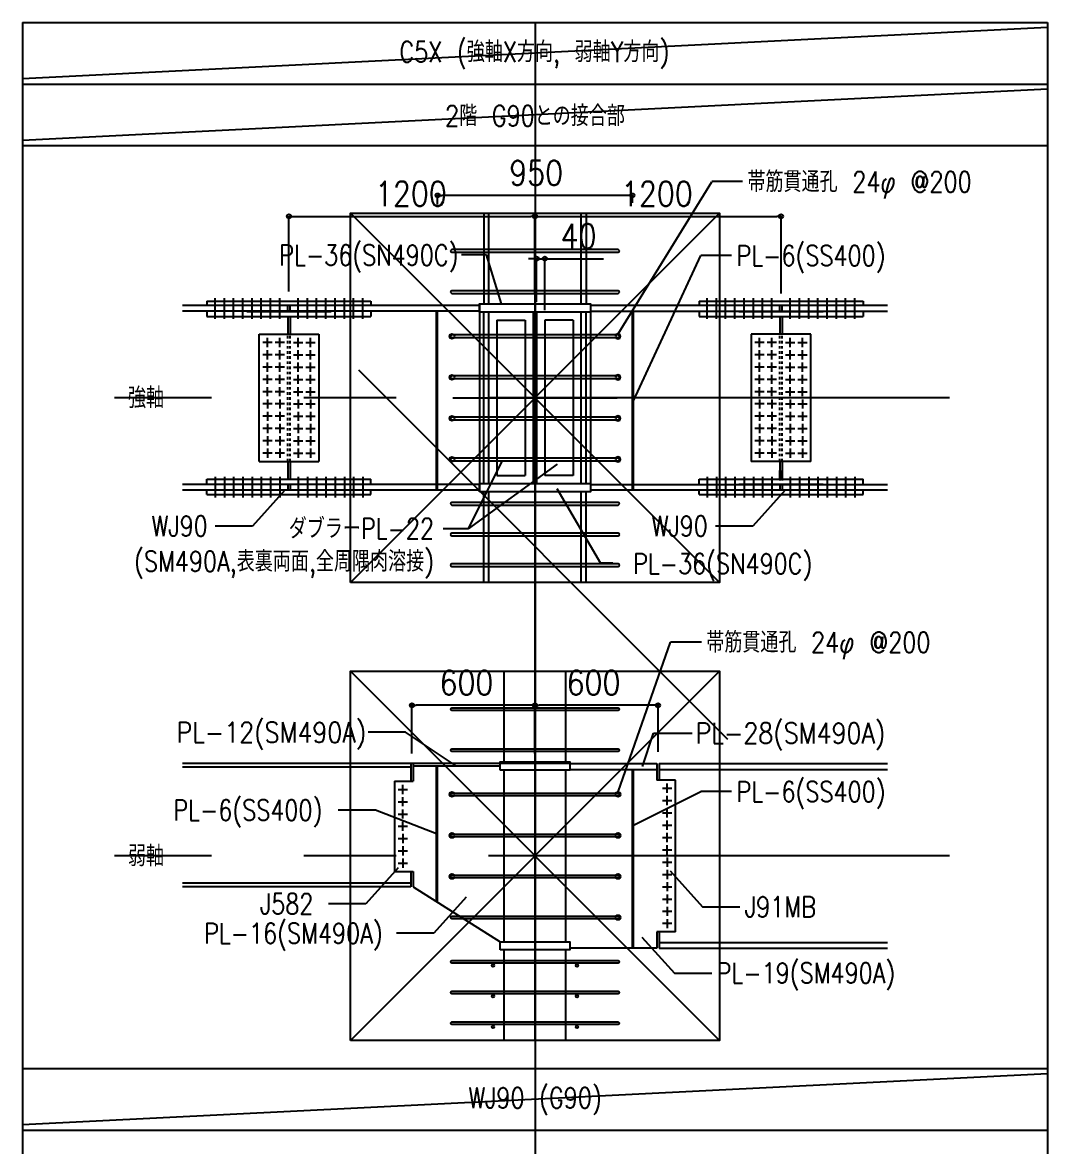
# Model space of a CAD drawing. Extents: x -668440 to 1010955, y -1678500 to 210463.
# Drawn here: x -472522 to -422522, y -494087 to -439287 of the extents above; entities that cross this region are included whole.
import ezdxf
from ezdxf.enums import TextEntityAlignment as Align

# ---------------------------------------------------------------- set-up
doc = ezdxf.new("R2010")
doc.units = 0
doc.header["$MEASUREMENT"] = 0
for name, pattern in [('CENTER', [2, 1.25, -0.25, 0.25, -0.25]), ('CENTER1', [10, 6.25, -1.25, 1.25, -1.25]), ('DASHED1', [2.5, 1.25, -1.25])]:
    doc.linetypes.add(name, pattern=pattern)
doc.layers.get('0').update_dxf_attribs({"color": 3, "linetype": 'CONTINUOUS'})
doc.layers.get('Defpoints').update_dxf_attribs({"color": 251, "linetype": 'CONTINUOUS'})
for name, color, linetype in [('RC鉄筋', 4, 'CONTINUOUS'), ('RC鉄筋文字', 4, 'CONTINUOUS'), ('Sプレート', 1, 'CONTINUOUS'), ('Sプレート文字', 1, 'CONTINUOUS'), ('Sボルト', 2, 'CONTINUOUS'), ('S大梁', 4, 'CONTINUOUS'), ('S柱', 4, 'CONTINUOUS'), ('寸法', 3, 'CONTINUOUS'), ('注記', 3, 'CONTINUOUS'), ('通り芯', 3, 'CENTER')]:
    doc.layers.add(name, color=color, linetype=linetype)
doc.styles.add('DRACAD', font='txt', dxfattribs={"width": 0.85, "bigfont": 'extfont2'})
doc.dimstyles.new('MYDIM', dxfattribs={"dimtxt": 120, "dimasz": 20, "dimexe": 1.25, "dimexo": 50, "dimgap": 50, "dimtad": 1, "dimdec": 4, "dimdsep": 46, "dimtxsty": 'DRACAD', "dimblk": 'ORIGIN', "dimcen": 2.5, "dimadec": 0, "dimazin": 0, "dimtfac": 1, "dimtdec": 4, "dimtmove": 0, "dimatfit": 3, "dimfxl": 1, "dimtolj": 1, "dimtzin": 0, "dimarcsym": 0})

# ---------------------------------------------------------------- blocks, each defined once
blk = doc.blocks.new('_ORIGIN')
at = {"color": 0, "linetype": 'ByBlock', "lineweight": -2}
blk.add_line((0, 0), (-1, 0), dxfattribs=at)
blk.add_circle((0, 0), 0.5, dxfattribs=at)
blk = doc.blocks.new('*D8162')
at = {"layer": 'Defpoints', "color": 0}
for p in [(-170227.7, -397900.2), (-171427.7, -398316), (-170227.7, -398327)]:
    blk.add_point(p, dxfattribs=at)
at = {"layer": '寸法', "color": 0, "lineweight": -2}
for p, q in [((-171427.7, -398266), (-171427.7, -397899)), ((-171407.7, -397900.2), (-170247.7, -397900.2)), ((-170227.7, -398277), (-170227.7, -397899))]:
    blk.add_line(p, q, dxfattribs=at)
at = {"layer": '寸法', "color": 0, "linetype": 'ByBlock', "lineweight": -2, "xscale": 20, "yscale": 20, "zscale": 20, "rotation": 180}
blk.add_blockref('_ORIGIN', (-171427.7, -397900.2), dxfattribs=at)
at = {"layer": '寸法', "color": 0, "linetype": 'ByBlock', "lineweight": -2, "xscale": 20, "yscale": 20, "zscale": 20}
blk.add_blockref('_ORIGIN', (-170227.7, -397900.2), dxfattribs=at)
at = {"layer": '寸法', "color": 0, "insert": (-170833.3, -397790.2), "char_height": 120, "attachment_point": 5, "style": 'DRACAD'}
blk.add_mtext('\\A1;1200', dxfattribs=at)
blk = doc.blocks.new('*D8163')
at = {"layer": 'Defpoints', "color": 0}
for p in [(-170827.7, -400283.6), (-170827.7, -400568.3), (-170227.7, -400560.3)]:
    blk.add_point(p, dxfattribs=at)
at = {"layer": '寸法', "color": 0, "lineweight": -2}
for p, q in [((-170827.7, -400518.3), (-170827.7, -400282.3)), ((-170247.7, -400283.6), (-170807.7, -400283.6)), ((-170227.7, -400510.3), (-170227.7, -400282.3))]:
    blk.add_line(p, q, dxfattribs=at)
at = {"layer": '寸法', "color": 0, "linetype": 'ByBlock', "lineweight": -2, "xscale": 20, "yscale": 20, "zscale": 20, "rotation": 180}
blk.add_blockref('_ORIGIN', (-170827.7, -400283.6), dxfattribs=at)
at = {"layer": '寸法', "color": 0, "linetype": 'ByBlock', "lineweight": -2, "xscale": 20, "yscale": 20, "zscale": 20}
blk.add_blockref('_ORIGIN', (-170227.7, -400283.6), dxfattribs=at)
at = {"layer": '寸法', "color": 0, "insert": (-170562.1, -400173.6), "char_height": 120, "attachment_point": 5, "style": 'DRACAD'}
blk.add_mtext('\\A1;600', dxfattribs=at)
blk = doc.blocks.new('*D8164')
at = {"layer": 'Defpoints', "color": 0}
for p in [(-170227.7, -400283.6), (-170227.7, -400568.3), (-169627.7, -400560.3)]:
    blk.add_point(p, dxfattribs=at)
at = {"layer": '寸法', "color": 0, "lineweight": -2}
for p, q in [((-170227.7, -400518.3), (-170227.7, -400282.3)), ((-169647.7, -400283.6), (-170207.7, -400283.6)), ((-169627.7, -400510.3), (-169627.7, -400282.3))]:
    blk.add_line(p, q, dxfattribs=at)
at = {"layer": '寸法', "color": 0, "linetype": 'ByBlock', "lineweight": -2, "xscale": 20, "yscale": 20, "zscale": 20, "rotation": 180}
blk.add_blockref('_ORIGIN', (-170227.7, -400283.6), dxfattribs=at)
at = {"layer": '寸法', "color": 0, "linetype": 'ByBlock', "lineweight": -2, "xscale": 20, "yscale": 20, "zscale": 20}
blk.add_blockref('_ORIGIN', (-169627.7, -400283.6), dxfattribs=at)
at = {"layer": '寸法', "color": 0, "insert": (-169942.1, -400173.6), "char_height": 120, "attachment_point": 5, "style": 'DRACAD'}
blk.add_mtext('\\A1;600', dxfattribs=at)
blk = doc.blocks.new('*D8165')
at = {"layer": 'Defpoints', "color": 0}
for p in [(-169027.7, -397900.2), (-170227.7, -398316), (-169027.7, -398327)]:
    blk.add_point(p, dxfattribs=at)
at = {"layer": '寸法', "color": 0, "lineweight": -2}
for p, q in [((-170227.7, -398266), (-170227.7, -397899)), ((-170207.7, -397900.2), (-169047.7, -397900.2)), ((-169027.7, -398277), (-169027.7, -397899))]:
    blk.add_line(p, q, dxfattribs=at)
at = {"layer": '寸法', "color": 0, "linetype": 'ByBlock', "lineweight": -2, "xscale": 20, "yscale": 20, "zscale": 20, "rotation": 180}
blk.add_blockref('_ORIGIN', (-170227.7, -397900.2), dxfattribs=at)
at = {"layer": '寸法', "color": 0, "linetype": 'ByBlock', "lineweight": -2, "xscale": 20, "yscale": 20, "zscale": 20}
blk.add_blockref('_ORIGIN', (-169027.7, -397900.2), dxfattribs=at)
at = {"layer": '寸法', "color": 0, "insert": (-169633.3, -397790.2), "char_height": 120, "attachment_point": 5, "style": 'DRACAD'}
blk.add_mtext('\\A1;1200', dxfattribs=at)
blk = doc.blocks.new('*D8166')
at = {"layer": 'Defpoints', "color": 0}
for p in [(-170702.7, -397798.2), (-170702.7, -397893), (-169752.7, -397885)]:
    blk.add_point(p, dxfattribs=at)
at = {"layer": '寸法', "color": 0, "lineweight": -2}
for p, q in [((-170702.7, -397843), (-170702.7, -397797)), ((-169772.7, -397798.2), (-170682.7, -397798.2)), ((-169752.7, -397835), (-169752.7, -397797))]:
    blk.add_line(p, q, dxfattribs=at)
at = {"layer": '寸法', "color": 0, "linetype": 'ByBlock', "lineweight": -2, "xscale": 20, "yscale": 20, "zscale": 20, "rotation": 180}
blk.add_blockref('_ORIGIN', (-170702.7, -397798.2), dxfattribs=at)
at = {"layer": '寸法', "color": 0, "linetype": 'ByBlock', "lineweight": -2, "xscale": 20, "yscale": 20, "zscale": 20}
blk.add_blockref('_ORIGIN', (-169752.7, -397798.2), dxfattribs=at)
at = {"layer": '寸法', "color": 0, "insert": (-170222.1, -397688.2), "char_height": 120, "attachment_point": 5, "style": 'DRACAD'}
blk.add_mtext('\\A1;950', dxfattribs=at)
blk = doc.blocks.new('*D8167')
at = {"layer": 'Defpoints', "color": 0}
for p in [(-170179.7, -398106.5), (-170219.7, -398367), (-170179.7, -398407)]:
    blk.add_point(p, dxfattribs=at)
at = {"layer": '寸法', "color": 0, "lineweight": -2}
for p, q in [((-170239.7, -398106.5), (-170259.7, -398106.5)), ((-170219.7, -398317), (-170219.7, -398105.2)), ((-170219.7, -398106.5), (-170179.7, -398106.5)), ((-170179.7, -398357), (-170179.7, -398105.2)), ((-170159.7, -398106.5), (-169893.7, -398106.5))]:
    blk.add_line(p, q, dxfattribs=at)
at = {"layer": '寸法', "color": 0, "linetype": 'ByBlock', "lineweight": -2, "xscale": 20, "yscale": 20, "zscale": 20}
blk.add_blockref('_ORIGIN', (-170219.7, -398106.5), dxfattribs=at)
at = {"layer": '寸法', "color": 0, "linetype": 'ByBlock', "lineweight": -2, "xscale": 20, "yscale": 20, "zscale": 20, "rotation": 180}
blk.add_blockref('_ORIGIN', (-170179.7, -398106.5), dxfattribs=at)
at = {"layer": '寸法', "color": 0, "insert": (-170015.7, -397996.5), "char_height": 120, "attachment_point": 5, "style": 'DRACAD'}
blk.add_mtext('\\A1;40', dxfattribs=at)
blk = doc.blocks.new('*U8169')
at = {"layer": 'S大梁'}
blk.add_circle((0, 0), 12, dxfattribs=at)
blk = doc.blocks.new('*U8168')
for p in [(0, 0), (0, -200), (0, -400), (0, -600)]:
    blk.add_blockref('*U8169', p)
blk = doc.blocks.new('*U8171')
at = {"layer": 'S大梁'}
blk.add_circle((0, 0), 12, dxfattribs=at)
blk = doc.blocks.new('*U8170')
for p in [(0, 0), (0, -200), (0, -400), (0, -600)]:
    blk.add_blockref('*U8171', p)
blk = doc.blocks.new('*U8173')
at = {"layer": 'RC鉄筋'}
blk.add_lwpolyline([(405, 6.5), (-405, 6.5, 1), (-405, -6.5), (405, -6.5, 1)], format="xyb", close=True, dxfattribs=at)
blk = doc.blocks.new('*U8172')
for p in [(0, 0), (0, -200), (0, -400), (0, -600)]:
    blk.add_blockref('*U8173', p)
blk = doc.blocks.new('*U8175')
at = {"layer": 'S大梁'}
blk.add_circle((0, 0), 12, dxfattribs=at)
blk = doc.blocks.new('*U8174')
for p in [(0, 0), (0, -200), (0, -400), (0, -600)]:
    blk.add_blockref('*U8175', p)
blk = doc.blocks.new('*U8177')
at = {"layer": 'S大梁'}
blk.add_circle((0, 0), 12, dxfattribs=at)
blk = doc.blocks.new('*U8176')
for p in [(0, 0), (0, -200), (0, -400)]:
    blk.add_blockref('*U8177', p)
blk = doc.blocks.new('*U8179')
at = {"layer": 'RC鉄筋'}
blk.add_lwpolyline([(-305, -6.5, -1), (-305, 6.5), (505, 6.5, -1), (505, -6.5)], format="xyb", close=True, dxfattribs=at)
blk = doc.blocks.new('*U8178')
for p in [(0, 0), (0, -200), (0, -400), (0, -600)]:
    blk.add_blockref('*U8179', p)
blk = doc.blocks.new('*U8181')
at = {"layer": 'RC鉄筋'}
blk.add_lwpolyline([(405, 6.5), (-405, 6.5, 1), (-405, -6.5), (405, -6.5, 1)], format="xyb", close=True, dxfattribs=at)
blk = doc.blocks.new('*U8180')
for p in [(0, 200), (0, 0)]:
    blk.add_blockref('*U8181', p)
blk = doc.blocks.new('*U8183')
at = {"layer": 'RC鉄筋'}
blk.add_lwpolyline([(405, 6.5), (-405, 6.5, 1), (-405, -6.5), (405, -6.5, 1)], format="xyb", close=True, dxfattribs=at)
blk = doc.blocks.new('*U8182')
for p in [(0, 0), (0, -150), (0, -300)]:
    blk.add_blockref('*U8183', p)
blk = doc.blocks.new('*U8185')
at = {"layer": 'RC鉄筋'}
blk.add_lwpolyline([(-305, -6.5, -1), (-305, 6.5), (505, 6.5, -1), (505, -6.5)], format="xyb", close=True, dxfattribs=at)
blk = doc.blocks.new('*U8184')
for p in [(0, 200), (0, 0)]:
    blk.add_blockref('*U8185', p)
blk = doc.blocks.new('*U8187')
at = {"layer": 'RC鉄筋'}
blk.add_lwpolyline([(-305, -6.5, -1), (-305, 6.5), (505, 6.5, -1), (505, -6.5)], format="xyb", close=True, dxfattribs=at)
blk = doc.blocks.new('*U8186')
for p in [(0, 0), (0, -150), (0, -300)]:
    blk.add_blockref('*U8187', p)
blk = doc.blocks.new('*U8189')
at = {"layer": 'RC鉄筋'}
blk.add_circle((0, 0), 6.5, dxfattribs=at)
blk = doc.blocks.new('*U8188')
for p in [(0, 0), (410, 0), (0, -150), (410, -150), (0, -300), (410, -300)]:
    blk.add_blockref('*U8189', p)
blk = doc.blocks.new('剛接合部C5X')
at = {"layer": 'Defpoints'}
for p, q in [((-170227.6965, -396955, 560), (-170227.6965, -407655, 560)), ((-167727.6965, -396980, 560), (-172727.6965, -397230, 560)), ((-167727.6965, -397280, 560), (-172727.6965, -397530, 560)), ((-171127.6965, -397885, 560), (-169327.6965, -399685, 560)), ((-169327.6965, -397885, 560), (-171127.6965, -399685, 560)), ((-170497.6965, -398327, 560), (-170497.6965, -399243, 560)), ((-169957.6965, -398327, 560), (-169957.6965, -399243, 560)), ((-171089.23925, -398648.96554, 560), (-169289.23925, -400448.96554, 560)), ((-170627.6965, -398785, 560), (-169827.6965, -398785, 560)), ((-171127.6965, -400118.33333, 560), (-169327.6965, -401918.33333, 560)), ((-169327.6965, -400118.33333, 560), (-171127.6965, -401918.33333, 560)), ((-170057.6965, -400568.33333, 560), (-171775.54418, -400568.33333, 560)), ((-167727.6965, -402080, 560), (-172727.6965, -402330, 560))]:
    blk.add_line(p, q, dxfattribs=at)
at = {"layer": 'Defpoints', "elevation": 560}
for points in [[(-171127.6965, -399685), (-171127.6965, -397885), (-169327.6965, -397885), (-169327.6965, -399685)], [(-171127.6965, -401918.33333), (-171127.6965, -400118.33333), (-169327.6965, -400118.33333), (-169327.6965, -401918.33333)]]:
    blk.add_lwpolyline(points, close=True, dxfattribs=at)
at = {"layer": 'RC鉄筋文字'}
for p, q in [((-169822.6965, -398473, 560), (-169365.50524, -397731.50493, 887.96621)), ((-169215.01996, -397730.96994, 328.20284), (-169365.17537, -397730.96994, 888.20284)), ((-169822.6965, -400706.33333, 560), (-169566.12938, -399976.52179, 887.96621)), ((-169415.97397, -399976.52179, 327.96621), (-169566.12938, -399976.52179, 887.96621))]:
    blk.add_line(p, q, dxfattribs=at)
at = {"layer": 'Sプレート', "linetype": 'Continuous'}
for p, q in [((-171827.69646, -398313.43174, 560), (-171027.6986, -398313.43174, 560)), ((-171664.2561, -398335.43172, 560), (-171709.63699, -398335.43172, 560)), ((-171222.69647, -398335.43172, 560), (-171632.6965, -398335.43172, 560)), ((-169427.69655, -398313.43174, 560), (-168627.69869, -398313.43174, 560)), ((-169264.25618, -398335.43172, 560), (-169309.63707, -398335.43172, 560)), ((-168822.69655, -398335.43172, 560), (-169232.69658, -398335.43172, 560)), ((-171827.69646, -398363.43181, 560), (-171827.69646, -398388.43179, 560)), ((-171827.69646, -398388.43179, 560), (-171027.6986, -398388.43179, 560)), ((-171632.6965, -398363.43181, 560), (-171222.69647, -398363.43181, 560)), ((-171027.6986, -398363.43181, 560), (-171027.6986, -398388.43179, 560)), ((-169427.69655, -398363.43181, 560), (-169427.69655, -398388.43179, 560)), ((-169427.69655, -398388.43179, 560), (-168627.69869, -398388.43179, 560)), ((-169232.69658, -398363.43181, 560), (-168822.69655, -398363.43181, 560)), ((-168627.69869, -398363.43181, 560), (-168627.69869, -398388.43179, 560)), ((-171572.69651, -398475.00008, 560), (-171282.6965, -398475.00008, 560)), ((-171572.69647, -399094.99992, 560), (-171572.69651, -398475.00008, 560)), ((-171282.6965, -398475.00008, 560), (-171282.6965, -399094.99992, 560)), ((-168882.6965, -398475.00008, 560), (-169172.69651, -398475.00008, 560)), ((-169172.69651, -398475.00008, 560), (-169172.69651, -399094.99992, 560)), ((-168882.69654, -399094.99992, 560), (-168882.6965, -398475.00008, 560)), ((-171572.69651, -399094.99992, 560), (-171282.6965, -399094.99992, 560)), ((-168882.6965, -399094.99992, 560), (-169172.69651, -399094.99992, 560)), ((-171827.69646, -399181.56821, 560), (-171027.6986, -399181.56821, 560)), ((-171827.69646, -399206.56819, 560), (-171827.69646, -399181.56821, 560)), ((-171632.6965, -399206.56819, 560), (-171222.69647, -399206.56819, 560)), ((-171027.6986, -399206.56819, 560), (-171027.6986, -399181.56821, 560)), ((-169427.69655, -399181.56821, 560), (-168627.69869, -399181.56821, 560)), ((-169427.69655, -399206.56819, 560), (-169427.69655, -399181.56821, 560)), ((-169232.69658, -399206.56819, 560), (-168822.69655, -399206.56819, 560)), ((-168627.69869, -399206.56819, 560), (-168627.69869, -399181.56821, 560)), ((-171827.69646, -399256.56826, 560), (-171027.6986, -399256.56826, 560)), ((-171664.2561, -399234.56828, 560), (-171709.63699, -399234.56828, 560)), ((-171222.69647, -399234.56828, 560), (-171632.6965, -399234.56828, 560)), ((-169427.69655, -399256.56826, 560), (-168627.69869, -399256.56826, 560)), ((-169264.25618, -399234.56828, 560), (-169309.63707, -399234.56828, 560)), ((-168822.69655, -399234.56828, 560), (-169232.69658, -399234.56828, 560)), ((-170912.6965, -400653.90163, 2998.86237), (-170822.6965, -400653.90163, 4118.86303)), ((-169542.6965, -400648.33341, 560), (-169632.69651, -400648.33341, 560)), ((-169542.69654, -401388.33334, 560), (-169542.6965, -400648.33341, 560)), ((-170912.69698, -401093.90163, 2998.86237), (-170822.6965, -401093.90183, 4118.86902)), ((-169542.69654, -401388.33334, 560), (-169632.69647, -401388.33334, 560))]:
    blk.add_line(p, q, dxfattribs=at)
at = {"layer": 'Sプレート'}
for p, q in [((-171827.69646, -398313.43174, 560), (-171827.69646, -398335.43172, 560)), ((-171027.6986, -398313.43174, 560), (-171027.6986, -398335.43172, 560)), ((-169427.69655, -398313.43174, 560), (-169427.69655, -398335.43172, 560)), ((-168627.69869, -398313.43174, 560), (-168627.69869, -398335.43172, 560)), ((-170708.6965, -399235, 560), (-170708.6965, -398363.00009, 560)), ((-170702.6965, -399235, 560), (-170702.6965, -398363.00009, 560)), ((-170235.6965, -399203, 560), (-170235.6965, -398367, 560)), ((-170219.6965, -398367, 560), (-170219.6965, -399203, 560)), ((-169752.6965, -399235, 560), (-169752.6965, -398363.00009, 560)), ((-169746.6965, -399235, 560), (-169746.6965, -398363.00009, 560)), ((-170413.6965, -398407, 560), (-170275.6965, -398407, 560)), ((-170413.6965, -398407, 560), (-170413.6965, -399163, 560)), ((-170275.6965, -398407, 560), (-170275.6965, -399163, 560)), ((-170041.6965, -398407, 560), (-170179.6965, -398407, 560)), ((-170179.6965, -398407, 560), (-170179.6965, -399163, 560)), ((-170041.6965, -398407, 560), (-170041.6965, -399163, 560)), ((-170413.6965, -399163, 560), (-170275.6965, -399163, 560)), ((-170041.6965, -399163, 560), (-170179.6965, -399163, 560)), ((-171827.69646, -399256.56826, 560), (-171827.69646, -399234.56828, 560)), ((-171027.6986, -399256.56826, 560), (-171027.6986, -399234.56828, 560)), ((-169427.69655, -399256.56826, 560), (-169427.69655, -399234.56828, 560)), ((-168627.69869, -399256.56826, 560), (-168627.69869, -399234.56828, 560)), ((-170397.6965, -400568.33333, 560), (-170822.6965, -400568.33333, 792.19512)), ((-170822.6965, -400568.33333, 1120), (-170822.6965, -400653.90163, 1785.53048)), ((-170822.6965, -400579.4701, 8528.95489), (-170822.6965, -400653.90163, 9107.86617)), ((-170397.6965, -400580.33333, 560), (-170822.6965, -400580.33333, 792.19512)), ((-170708.6965, -401240.22039, 4290.46479), (-170708.6965, -400580.33333, 726.63415)), ((-170702.6965, -401244.00392, 4310.89838), (-170702.6965, -400580.33333, 726.63415)), ((-170057.6965, -400568.33333, 560), (-169632.69651, -400568.33333, 560)), ((-169632.69651, -400568.33333, 560), (-169632.69651, -400648.33341, 560)), ((-170057.6965, -400596.33343, 560), (-169632.69651, -400596.33343, 560)), ((-169752.6965, -401468.33333, 560), (-169752.6965, -400596.33343, 560)), ((-169746.6965, -401468.33333, 560), (-169746.6965, -400596.33343, 560)), ((-170912.6965, -400653.90163, 1785.53048), (-170912.6965, -401093.90163, 5207.74904)), ((-170822.6965, -401093.90183, 5207.75057), (-170822.6965, -401168.33333, 5786.66167)), ((-170822.6965, -401168.33333, 5786.66167), (-170397.6965, -401436.33333, 560)), ((-169632.69647, -401388.33334, 560), (-169632.69647, -401468.33333, 560)), ((-169632.69647, -401468.33333, 560), (-170057.6965, -401468.33333, 560))]:
    blk.add_line(p, q, dxfattribs=at)
at = {"layer": 'Sプレート', "linetype": 'CENTER1'}
for p, q in [((-171617.63646, -398335.43172, 560), (-171671.85055, -398335.43172, 560)), ((-169217.63655, -398335.43172, 560), (-169271.85063, -398335.43172, 560)), ((-171617.63646, -399234.56828, 560), (-171671.85055, -399234.56828, 560)), ((-169217.63655, -399234.56828, 560), (-169271.85063, -399234.56828, 560))]:
    blk.add_line(p, q, dxfattribs=at)
at = {"layer": 'Sプレート', "elevation": 560}
for points in [[(-170497.6965, -398367), (-170497.6965, -398327), (-169957.6965, -398327), (-169957.6965, -398367)], [(-170497.6965, -399243), (-170497.6965, -399203), (-169957.6965, -399203), (-169957.6965, -399243)], [(-170397.6965, -400600.33333), (-170397.6965, -400560.33333), (-170057.6965, -400560.33333), (-170057.6965, -400600.33333)], [(-170397.6965, -401476.33333), (-170397.6965, -401436.33333), (-170057.6965, -401436.33333), (-170057.6965, -401476.33333)]]:
    blk.add_lwpolyline(points, close=True, dxfattribs=at)
at = {"layer": 'Sプレート文字'}
for p, q in [((-170464.75568, -398087.03476, 560), (-170586.91109, -398087.03476, 560)), ((-170391.58248, -398327, 560), (-170464.75568, -398087.03476, 560)), ((-169746.6965, -398799.00005, 560), (-169418.77421, -398091.45182, 840)), ((-169268.6188, -398091.45182, 280), (-169418.77421, -398091.45182, 840)), ((-170390.12936, -399093.24785, 560), (-170553.30256, -399423.20724, 560)), ((-170120.28717, -399108.24785, 560), (-170553.30256, -399423.20724, 560)), ((-170120.48996, -399227.10785, 1120), (-169908.74087, -399591.45946, 1120)), ((-170553.30256, -399423.20724, 560), (-170675.45798, -399423.20724, 560)), ((-169847.66316, -399591.45946, 1120), (-169908.74087, -399591.45946, 1120)), ((-170859.96932, -400415.49882, 280), (-171042.12474, -400415.49882, 840)), ((-170610.1965, -400580.33333, 676.09756), (-170859.96932, -400415.49882, 840)), ((-169703.23275, -400582.63225, 1680), (-169649.30507, -400420.1741, 1680)), ((-169649.30507, -400420.1741, 1680), (-169461.14965, -400420.1741, 1680)), ((-169746.6965, -400868.69406, 560), (-169418.77421, -400704.69406, 840)), ((-169268.6188, -400704.69406, 280), (-169418.77421, -400704.69406, 840)), ((-171005.31531, -400794.68895, -280), (-171187.47072, -400794.68895, 280)), ((-170708.6965, -400910.27686, 2508.54947), (-171005.31531, -400794.68895, 280)), ((-170563.71656, -401219.38056, 560), (-170721.64424, -401394.92241, 1120)), ((-170721.64424, -401394.92241, 560), (-170903.79966, -401394.92241, 1120)), ((-169705.93157, -401414.00004, 1680), (-169548.00388, -401589.54189, 1680)), ((-169548.00388, -401589.54189, 1680), (-169365.84847, -401589.54189, 1680))]:
    blk.add_line(p, q, dxfattribs=at)
at = {"layer": 'Sボルト', "linetype": 'Continuous'}
for p, q in [((-171787.69646, -398400.43179, 560), (-171787.69646, -398298.9317, 560)), ((-171742.69646, -398400.43179, 560), (-171742.69646, -398298.9317, 560)), ((-171697.69647, -398400.43179, 560), (-171697.69647, -398298.9317, 560)), ((-171652.69648, -398400.43179, 560), (-171652.69648, -398298.9317, 560)), ((-171607.69648, -398400.43179, 560), (-171607.69648, -398298.9317, 560)), ((-171562.69649, -398400.43179, 560), (-171562.69649, -398298.9317, 560)), ((-171517.6965, -398400.43179, 560), (-171517.6965, -398298.9317, 560)), ((-171472.6965, -398400.43179, 560), (-171472.6965, -398298.9317, 560)), ((-171382.69655, -398400.43179, 560), (-171382.69655, -398298.9317, 560)), ((-171337.69656, -398400.43179, 560), (-171337.69656, -398298.9317, 560)), ((-171292.69657, -398400.43179, 560), (-171292.69657, -398298.9317, 560)), ((-171247.69657, -398400.43179, 560), (-171247.69657, -398298.9317, 560)), ((-171202.69658, -398400.43179, 560), (-171202.69658, -398298.9317, 560)), ((-171157.69659, -398400.43179, 560), (-171157.69659, -398298.9317, 560)), ((-171112.69659, -398400.43179, 560), (-171112.69659, -398298.9317, 560)), ((-171067.69861, -398400.43179, 560), (-171067.69861, -398298.9317, 560)), ((-169387.69654, -398400.43179, 560), (-169387.69654, -398298.9317, 560)), ((-169342.69655, -398400.43179, 560), (-169342.69655, -398298.9317, 560)), ((-169297.69655, -398400.43179, 560), (-169297.69655, -398298.9317, 560)), ((-169252.69656, -398400.43179, 560), (-169252.69656, -398298.9317, 560)), ((-169207.69657, -398400.43179, 560), (-169207.69657, -398298.9317, 560)), ((-169162.69657, -398400.43179, 560), (-169162.69657, -398298.9317, 560)), ((-169117.69658, -398400.43179, 560), (-169117.69658, -398298.9317, 560)), ((-169072.69658, -398400.43179, 560), (-169072.69658, -398298.9317, 560)), ((-168982.69664, -398400.43179, 560), (-168982.69664, -398298.9317, 560)), ((-168937.69664, -398400.43179, 560), (-168937.69664, -398298.9317, 560)), ((-168892.69665, -398400.43179, 560), (-168892.69665, -398298.9317, 560)), ((-168847.69666, -398400.43179, 560), (-168847.69666, -398298.9317, 560)), ((-168802.69666, -398400.43179, 560), (-168802.69666, -398298.9317, 560)), ((-168757.69667, -398400.43179, 560), (-168757.69667, -398298.9317, 560)), ((-168712.69667, -398400.43179, 560), (-168712.69667, -398298.9317, 560)), ((-168667.69869, -398400.43179, 560), (-168667.69869, -398298.9317, 560)), ((-171532.69645, -398537.49994, 560), (-171532.69645, -398492.49997, 560)), ((-171472.69645, -398537.49994, 560), (-171472.69645, -398492.49997, 560)), ((-171382.69655, -398537.49994, 560), (-171382.69655, -398492.49997, 560)), ((-171322.69655, -398537.49994, 560), (-171322.69655, -398492.49997, 560)), ((-169132.69646, -398537.49994, 560), (-169132.69646, -398492.49997, 560)), ((-169072.69646, -398537.49994, 560), (-169072.69646, -398492.49997, 560)), ((-168982.69655, -398537.49994, 560), (-168982.69655, -398492.49997, 560)), ((-168922.69655, -398537.49994, 560), (-168922.69655, -398492.49997, 560)), ((-171510.19647, -398514.99987, 560), (-171555.19644, -398514.99987, 560)), ((-171532.69645, -398597.49994, 560), (-171532.69645, -398552.49997, 560)), ((-171450.19647, -398514.99987, 560), (-171495.19644, -398514.99987, 560)), ((-171472.69645, -398597.49994, 560), (-171472.69645, -398552.49997, 560)), ((-171405.19654, -398514.99987, 560), (-171360.19656, -398514.99987, 560)), ((-171382.69655, -398597.49994, 560), (-171382.69655, -398552.49997, 560)), ((-171345.19654, -398514.99987, 560), (-171300.19656, -398514.99987, 560)), ((-171322.69655, -398597.49994, 560), (-171322.69655, -398552.49997, 560)), ((-169110.19647, -398514.99987, 560), (-169155.19644, -398514.99987, 560)), ((-169132.69646, -398597.49994, 560), (-169132.69646, -398552.49997, 560)), ((-169050.19647, -398514.99987, 560), (-169095.19644, -398514.99987, 560)), ((-169072.69646, -398597.49994, 560), (-169072.69646, -398552.49997, 560)), ((-169005.19654, -398514.99987, 560), (-168960.19657, -398514.99987, 560)), ((-168982.69655, -398597.49994, 560), (-168982.69655, -398552.49997, 560)), ((-168945.19654, -398514.99987, 560), (-168900.19657, -398514.99987, 560)), ((-168922.69655, -398597.49994, 560), (-168922.69655, -398552.49997, 560)), ((-171510.19647, -398574.99987, 560), (-171555.19644, -398574.99987, 560)), ((-171532.69645, -398657.50003, 560), (-171532.69645, -398612.50006, 560)), ((-171450.19647, -398574.99987, 560), (-171495.19644, -398574.99987, 560)), ((-171472.69645, -398657.50003, 560), (-171472.69645, -398612.50006, 560)), ((-171405.19654, -398574.99987, 560), (-171360.19656, -398574.99987, 560)), ((-171382.69655, -398657.50003, 560), (-171382.69655, -398612.50006, 560)), ((-171345.19654, -398574.99987, 560), (-171300.19656, -398574.99987, 560)), ((-171322.69655, -398657.50003, 560), (-171322.69655, -398612.50006, 560)), ((-169110.19647, -398574.99987, 560), (-169155.19644, -398574.99987, 560)), ((-169132.69646, -398657.50003, 560), (-169132.69646, -398612.50006, 560)), ((-169050.19647, -398574.99987, 560), (-169095.19644, -398574.99987, 560)), ((-169072.69646, -398657.50003, 560), (-169072.69646, -398612.50006, 560)), ((-169005.19654, -398574.99987, 560), (-168960.19657, -398574.99987, 560)), ((-168982.69655, -398657.50003, 560), (-168982.69655, -398612.50006, 560)), ((-168945.19654, -398574.99987, 560), (-168900.19657, -398574.99987, 560)), ((-168922.69655, -398657.50003, 560), (-168922.69655, -398612.50006, 560)), ((-171510.19647, -398634.99996, 560), (-171555.19644, -398634.99996, 560)), ((-171450.19647, -398634.99996, 560), (-171495.19644, -398634.99996, 560)), ((-171405.19654, -398634.99996, 560), (-171360.19656, -398634.99996, 560)), ((-171345.19654, -398634.99996, 560), (-171300.19656, -398634.99996, 560)), ((-169110.19647, -398634.99996, 560), (-169155.19644, -398634.99996, 560)), ((-169050.19647, -398634.99996, 560), (-169095.19644, -398634.99996, 560)), ((-169005.19654, -398634.99996, 560), (-168960.19657, -398634.99996, 560)), ((-168945.19654, -398634.99996, 560), (-168900.19657, -398634.99996, 560)), ((-171510.19647, -398694.99996, 560), (-171555.19644, -398694.99996, 560)), ((-171532.69645, -398717.50003, 560), (-171532.69645, -398672.50006, 560)), ((-171450.19647, -398694.99996, 560), (-171495.19644, -398694.99996, 560)), ((-171472.69645, -398717.50003, 560), (-171472.69645, -398672.50006, 560)), ((-171405.19654, -398694.99996, 560), (-171360.19656, -398694.99996, 560)), ((-171382.69655, -398717.50003, 560), (-171382.69655, -398672.50006, 560)), ((-171345.19654, -398694.99996, 560), (-171300.19656, -398694.99996, 560)), ((-171322.69655, -398717.50003, 560), (-171322.69655, -398672.50006, 560)), ((-169110.19647, -398694.99996, 560), (-169155.19644, -398694.99996, 560)), ((-169132.69646, -398717.50003, 560), (-169132.69646, -398672.50006, 560)), ((-169050.19647, -398694.99996, 560), (-169095.19644, -398694.99996, 560)), ((-169072.69646, -398717.50003, 560), (-169072.69646, -398672.50006, 560)), ((-169005.19654, -398694.99996, 560), (-168960.19657, -398694.99996, 560)), ((-168982.69655, -398717.50003, 560), (-168982.69655, -398672.50006, 560)), ((-168945.19654, -398694.99996, 560), (-168900.19657, -398694.99996, 560)), ((-168922.69655, -398717.50003, 560), (-168922.69655, -398672.50006, 560)), ((-171510.19647, -398754.99996, 560), (-171555.19644, -398754.99996, 560)), ((-171532.69645, -398777.50003, 560), (-171532.69645, -398732.50006, 560)), ((-171450.19647, -398754.99996, 560), (-171495.19644, -398754.99996, 560)), ((-171472.69645, -398777.50003, 560), (-171472.69645, -398732.50006, 560)), ((-171405.19654, -398754.99996, 560), (-171360.19656, -398754.99996, 560)), ((-171382.69655, -398777.50003, 560), (-171382.69655, -398732.50006, 560)), ((-171345.19654, -398754.99996, 560), (-171300.19656, -398754.99996, 560)), ((-171322.69655, -398777.50003, 560), (-171322.69655, -398732.50006, 560)), ((-169110.19647, -398754.99996, 560), (-169155.19644, -398754.99996, 560)), ((-169132.69646, -398777.50003, 560), (-169132.69646, -398732.50006, 560)), ((-169050.19647, -398754.99996, 560), (-169095.19644, -398754.99996, 560)), ((-169072.69646, -398777.50003, 560), (-169072.69646, -398732.50006, 560)), ((-169005.19654, -398754.99996, 560), (-168960.19657, -398754.99996, 560)), ((-168982.69655, -398777.50003, 560), (-168982.69655, -398732.50006, 560)), ((-168945.19654, -398754.99996, 560), (-168900.19657, -398754.99996, 560)), ((-168922.69655, -398777.50003, 560), (-168922.69655, -398732.50006, 560)), ((-171510.19647, -398815.00004, 560), (-171555.19644, -398815.00004, 560)), ((-171532.69645, -398792.49997, 560), (-171532.69645, -398837.49994, 560)), ((-171450.19647, -398815.00004, 560), (-171495.19644, -398815.00004, 560)), ((-171472.69645, -398792.49997, 560), (-171472.69645, -398837.49994, 560)), ((-171405.19654, -398815.00004, 560), (-171360.19656, -398815.00004, 560)), ((-171382.69655, -398792.49997, 560), (-171382.69655, -398837.49994, 560)), ((-171345.19654, -398815.00004, 560), (-171300.19656, -398815.00004, 560)), ((-171322.69655, -398792.49997, 560), (-171322.69655, -398837.49994, 560)), ((-169110.19647, -398815.00004, 560), (-169155.19644, -398815.00004, 560)), ((-169132.69646, -398792.49997, 560), (-169132.69646, -398837.49994, 560)), ((-169050.19647, -398815.00004, 560), (-169095.19644, -398815.00004, 560)), ((-169072.69646, -398792.49997, 560), (-169072.69646, -398837.49994, 560)), ((-169005.19654, -398815.00004, 560), (-168960.19657, -398815.00004, 560)), ((-168982.69655, -398792.49997, 560), (-168982.69655, -398837.49994, 560)), ((-168945.19654, -398815.00004, 560), (-168900.19657, -398815.00004, 560)), ((-168922.69655, -398792.49997, 560), (-168922.69655, -398837.49994, 560)), ((-171510.19647, -398875.00004, 560), (-171555.19644, -398875.00004, 560)), ((-171532.69645, -398852.49997, 560), (-171532.69645, -398897.49994, 560)), ((-171450.19647, -398875.00004, 560), (-171495.19644, -398875.00004, 560)), ((-171472.69645, -398852.49997, 560), (-171472.69645, -398897.49994, 560)), ((-171405.19654, -398875.00004, 560), (-171360.19656, -398875.00004, 560)), ((-171382.69655, -398852.49997, 560), (-171382.69655, -398897.49994, 560)), ((-171345.19654, -398875.00004, 560), (-171300.19656, -398875.00004, 560)), ((-171322.69655, -398852.49997, 560), (-171322.69655, -398897.49994, 560)), ((-169110.19647, -398875.00004, 560), (-169155.19644, -398875.00004, 560)), ((-169132.69646, -398852.49997, 560), (-169132.69646, -398897.49994, 560)), ((-169050.19647, -398875.00004, 560), (-169095.19644, -398875.00004, 560)), ((-169072.69646, -398852.49997, 560), (-169072.69646, -398897.49994, 560)), ((-169005.19654, -398875.00004, 560), (-168960.19657, -398875.00004, 560)), ((-168982.69655, -398852.49997, 560), (-168982.69655, -398897.49994, 560)), ((-168945.19654, -398875.00004, 560), (-168900.19657, -398875.00004, 560)), ((-168922.69655, -398852.49997, 560), (-168922.69655, -398897.49994, 560)), ((-171510.19647, -398935.00004, 560), (-171555.19644, -398935.00004, 560)), ((-171532.69645, -398912.49997, 560), (-171532.69645, -398957.49994, 560)), ((-171450.19647, -398935.00004, 560), (-171495.19644, -398935.00004, 560)), ((-171472.69645, -398912.49997, 560), (-171472.69645, -398957.49994, 560)), ((-171405.19654, -398935.00004, 560), (-171360.19656, -398935.00004, 560)), ((-171382.69655, -398912.49997, 560), (-171382.69655, -398957.49994, 560)), ((-171345.19654, -398935.00004, 560), (-171300.19656, -398935.00004, 560)), ((-171322.69655, -398912.49997, 560), (-171322.69655, -398957.49994, 560)), ((-169110.19647, -398935.00004, 560), (-169155.19644, -398935.00004, 560)), ((-169132.69646, -398912.49997, 560), (-169132.69646, -398957.49994, 560)), ((-169050.19647, -398935.00004, 560), (-169095.19644, -398935.00004, 560)), ((-169072.69646, -398912.49997, 560), (-169072.69646, -398957.49994, 560)), ((-169005.19654, -398935.00004, 560), (-168960.19657, -398935.00004, 560)), ((-168982.69655, -398912.49997, 560), (-168982.69655, -398957.49994, 560)), ((-168945.19654, -398935.00004, 560), (-168900.19657, -398935.00004, 560)), ((-168922.69655, -398912.49997, 560), (-168922.69655, -398957.49994, 560)), ((-171510.19647, -398995.00013, 560), (-171555.19644, -398995.00013, 560)), ((-171532.69645, -398972.50006, 560), (-171532.69645, -399017.50003, 560)), ((-171450.19647, -398995.00013, 560), (-171495.19644, -398995.00013, 560)), ((-171472.69645, -398972.50006, 560), (-171472.69645, -399017.50003, 560)), ((-171405.19654, -398995.00013, 560), (-171360.19656, -398995.00013, 560)), ((-171382.69655, -398972.50006, 560), (-171382.69655, -399017.50003, 560)), ((-171345.19654, -398995.00013, 560), (-171300.19656, -398995.00013, 560)), ((-171322.69655, -398972.50006, 560), (-171322.69655, -399017.50003, 560)), ((-169110.19647, -398995.00013, 560), (-169155.19644, -398995.00013, 560)), ((-169132.69646, -398972.50006, 560), (-169132.69646, -399017.50003, 560)), ((-169050.19647, -398995.00013, 560), (-169095.19644, -398995.00013, 560)), ((-169072.69646, -398972.50006, 560), (-169072.69646, -399017.50003, 560)), ((-169005.19654, -398995.00013, 560), (-168960.19657, -398995.00013, 560)), ((-168982.69655, -398972.50006, 560), (-168982.69655, -399017.50003, 560)), ((-168945.19654, -398995.00013, 560), (-168900.19657, -398995.00013, 560)), ((-168922.69655, -398972.50006, 560), (-168922.69655, -399017.50003, 560)), ((-171510.19647, -399055.00013, 560), (-171555.19644, -399055.00013, 560)), ((-171532.69645, -399032.50006, 560), (-171532.69645, -399077.50003, 560)), ((-171450.19647, -399055.00013, 560), (-171495.19644, -399055.00013, 560)), ((-171472.69645, -399032.50006, 560), (-171472.69645, -399077.50003, 560)), ((-171405.19654, -399055.00013, 560), (-171360.19656, -399055.00013, 560)), ((-171382.69655, -399032.50006, 560), (-171382.69655, -399077.50003, 560)), ((-171345.19654, -399055.00013, 560), (-171300.19656, -399055.00013, 560)), ((-171322.69655, -399032.50006, 560), (-171322.69655, -399077.50003, 560)), ((-169110.19647, -399055.00013, 560), (-169155.19644, -399055.00013, 560)), ((-169132.69646, -399032.50006, 560), (-169132.69646, -399077.50003, 560)), ((-169050.19647, -399055.00013, 560), (-169095.19644, -399055.00013, 560)), ((-169072.69646, -399032.50006, 560), (-169072.69646, -399077.50003, 560)), ((-169005.19654, -399055.00013, 560), (-168960.19657, -399055.00013, 560)), ((-168982.69655, -399032.50006, 560), (-168982.69655, -399077.50003, 560)), ((-168945.19654, -399055.00013, 560), (-168900.19657, -399055.00013, 560)), ((-168922.69655, -399032.50006, 560), (-168922.69655, -399077.50003, 560)), ((-171787.69646, -399169.56821, 560), (-171787.69646, -399271.0683, 560)), ((-171742.69646, -399169.56821, 560), (-171742.69646, -399271.0683, 560)), ((-171697.69647, -399169.56821, 560), (-171697.69647, -399271.0683, 560)), ((-171652.69648, -399169.56821, 560), (-171652.69648, -399271.0683, 560)), ((-171607.69648, -399169.56821, 560), (-171607.69648, -399271.0683, 560)), ((-171562.69649, -399169.56821, 560), (-171562.69649, -399271.0683, 560)), ((-171517.6965, -399169.56821, 560), (-171517.6965, -399271.0683, 560)), ((-171472.6965, -399169.56821, 560), (-171472.6965, -399271.0683, 560)), ((-171382.69655, -399169.56821, 560), (-171382.69655, -399271.0683, 560)), ((-171337.69656, -399169.56821, 560), (-171337.69656, -399271.0683, 560)), ((-171292.69657, -399169.56821, 560), (-171292.69657, -399271.0683, 560)), ((-171247.69657, -399169.56821, 560), (-171247.69657, -399271.0683, 560)), ((-171202.69658, -399169.56821, 560), (-171202.69658, -399271.0683, 560)), ((-171157.69659, -399169.56821, 560), (-171157.69659, -399271.0683, 560)), ((-171112.69659, -399169.56821, 560), (-171112.69659, -399271.0683, 560)), ((-171067.69861, -399169.56821, 560), (-171067.69861, -399271.0683, 560)), ((-169387.69654, -399169.56821, 560), (-169387.69654, -399271.0683, 560)), ((-169342.69655, -399169.56821, 560), (-169342.69655, -399271.0683, 560)), ((-169297.69655, -399169.56821, 560), (-169297.69655, -399271.0683, 560)), ((-169252.69656, -399169.56821, 560), (-169252.69656, -399271.0683, 560)), ((-169207.69657, -399169.56821, 560), (-169207.69657, -399271.0683, 560)), ((-169162.69657, -399169.56821, 560), (-169162.69657, -399271.0683, 560)), ((-169117.69658, -399169.56821, 560), (-169117.69658, -399271.0683, 560)), ((-169072.69658, -399169.56821, 560), (-169072.69658, -399271.0683, 560)), ((-168982.69664, -399169.56821, 560), (-168982.69664, -399271.0683, 560)), ((-168937.69664, -399169.56821, 560), (-168937.69664, -399271.0683, 560)), ((-168892.69665, -399169.56821, 560), (-168892.69665, -399271.0683, 560)), ((-168847.69666, -399169.56821, 560), (-168847.69666, -399271.0683, 560)), ((-168802.69666, -399169.56821, 560), (-168802.69666, -399271.0683, 560)), ((-168757.69667, -399169.56821, 560), (-168757.69667, -399271.0683, 560)), ((-168712.69667, -399169.56821, 560), (-168712.69667, -399271.0683, 560)), ((-168667.69869, -399169.56821, 560), (-168667.69869, -399271.0683, 560)), ((-170895.19649, -400693.90163, 3216.64044), (-170850.19652, -400693.90163, 3776.64044)), ((-170872.6965, -400716.4017, 3216.64044), (-170872.6965, -400671.40173, 3776.64044)), ((-169605.19654, -400688.3332, 560), (-169560.19657, -400688.3332, 560)), ((-169582.69655, -400710.83328, 560), (-169582.69655, -400665.8333, 560)), ((-170895.19649, -400753.90163, 3216.64044), (-170850.19652, -400753.90163, 3776.64044)), ((-170872.6965, -400776.4017, 3216.64044), (-170872.6965, -400731.40173, 3776.64044)), ((-169605.19654, -400748.3332, 560), (-169560.19657, -400748.3332, 560)), ((-169582.69655, -400770.83328, 560), (-169582.69655, -400725.8333, 560)), ((-170872.6965, -400836.4017, 3216.64044), (-170872.6965, -400791.40173, 3776.64044)), ((-169605.19654, -400808.3332, 560), (-169560.19657, -400808.3332, 560)), ((-169582.69655, -400830.83328, 560), (-169582.69655, -400785.8333, 560)), ((-170895.19649, -400813.90163, 3216.64044), (-170850.19652, -400813.90163, 3776.64044)), ((-170872.6965, -400896.4017, 3216.64044), (-170872.6965, -400851.40173, 3776.64044)), ((-169582.69655, -400890.83336, 560), (-169582.69655, -400845.83339, 560)), ((-170895.19649, -400873.90163, 3216.64044), (-170850.19652, -400873.90163, 3776.64044)), ((-170872.6965, -400911.40173, 3216.64044), (-170872.6965, -400956.4017, 3776.64044)), ((-169605.19654, -400868.33329, 560), (-169560.19657, -400868.33329, 560)), ((-169582.69655, -400950.83336, 560), (-169582.69655, -400905.83339, 560)), ((-170895.19649, -400933.9018, 3216.64044), (-170850.19652, -400933.9018, 3776.64044)), ((-170872.6965, -400971.40173, 3216.64044), (-170872.6965, -401016.4017, 3776.64044)), ((-169605.19654, -400928.33329, 560), (-169560.19657, -400928.33329, 560)), ((-169582.69655, -401010.83336, 560), (-169582.69655, -400965.83339, 560)), ((-170895.19649, -400993.9018, 3216.64044), (-170850.19652, -400993.9018, 3776.64044)), ((-169605.19654, -400988.33329, 560), (-169560.19657, -400988.33329, 560)), ((-169582.69655, -401025.8333, 560), (-169582.69655, -401070.83328, 560)), ((-170895.19649, -401053.9018, 3216.64044), (-170850.19652, -401053.9018, 3776.64044)), ((-170872.6965, -401031.40173, 3216.64044), (-170872.6965, -401076.4017, 3776.64044)), ((-169605.19654, -401048.33338, 560), (-169560.19657, -401048.33338, 560)), ((-169605.19654, -401108.33338, 560), (-169560.19657, -401108.33338, 560)), ((-169582.69655, -401085.8333, 560), (-169582.69655, -401130.83328, 560)), ((-169605.19654, -401168.33338, 560), (-169560.19657, -401168.33338, 560)), ((-169582.69655, -401145.8333, 560), (-169582.69655, -401190.83328, 560)), ((-169605.19654, -401228.33346, 560), (-169560.19657, -401228.33346, 560)), ((-169582.69655, -401205.83339, 560), (-169582.69655, -401250.83336, 560)), ((-169605.19654, -401288.33346, 560), (-169560.19657, -401288.33346, 560)), ((-169582.69655, -401265.83339, 560), (-169582.69655, -401310.83336, 560)), ((-169560.19657, -401348.33346, 560), (-169605.19654, -401348.33346, 560)), ((-169582.69655, -401325.83339, 560), (-169582.69655, -401370.83336, 560))]:
    blk.add_line(p, q, dxfattribs=at)
at = {"layer": 'S大梁'}
for p, q in [((-170497.6965, -398335, 560), (-171947.6965, -398335, 560)), ((-170497.6965, -398363.00009, 560), (-171947.6965, -398363.00009, 560)), ((-171432.69651, -398385.00007, 560), (-171432.69651, -398475.00008, 560)), ((-171422.6965, -398385.00007, 560), (-171422.6965, -398475.00008, 560)), ((-169957.6965, -398363.00009, 560), (-168507.6965, -398363.00009, 560)), ((-169032.69651, -398385.00007, 560), (-169032.69651, -398475.00008, 560)), ((-169022.6965, -398385.00007, 560), (-169022.6965, -398475.00008, 560)), ((-171432.69655, -399094.99992, 560), (-171432.69655, -399181.56821, 560)), ((-171422.69654, -399094.99992, 560), (-171422.69654, -399181.56821, 560)), ((-169032.69647, -399094.99992, 560), (-169032.69647, -399187.99993, 560)), ((-169022.69645, -399094.99992, 560), (-169022.69645, -399187.99993, 560)), ((-170497.6965, -399206.83465, 560), (-171947.6965, -399206.83465, 560)), ((-169957.6965, -399206.83465, 560), (-168507.6965, -399206.83465, 560)), ((-170497.6965, -399235, 560), (-171947.6965, -399235, 560)), ((-170832.6965, -400568.33333, 797.65854), (-171947.6965, -400568.33333, 1406.82927)), ((-170832.6965, -400585.33333, 797.65854), (-171947.6965, -400585.33333, 1406.82927)), ((-170832.6965, -400568.33333, 797.65854), (-170832.6965, -400653.90163, 1463.18902)), ((-169622.6965, -400568.33333, 560), (-168507.6965, -400568.33333, 560)), ((-169622.6965, -400568.33333, 560), (-169622.6965, -400648.33341, 560)), ((-169622.6965, -400596.33343, 560), (-168507.6965, -400596.33343, 560)), ((-170832.6965, -401093.9018, 5207.7504), (-170832.6965, -401168.33333, 5786.66167)), ((-170832.6965, -401151.33333, 797.65854), (-171947.6965, -401151.33333, 1406.82927)), ((-170832.6965, -401168.33333, 797.65854), (-171947.6965, -401168.33333, 1406.82927)), ((-170832.6965, -401168.33333, 797.65854), (-171947.6965, -401168.33333, 1406.82927)), ((-170832.6965, -401168.33333, 797.65854), (-171947.6965, -401168.33333, 1406.82927)), ((-169622.69645, -401388.33334, 560), (-169622.69645, -401468.33333, 560)), ((-169622.69645, -401440.16798, 560), (-168507.6965, -401440.16798, 560)), ((-169622.69645, -401468.33333, 560), (-168507.6965, -401468.33333, 560))]:
    blk.add_line(p, q, dxfattribs=at)
at = {"layer": 'S大梁', "linetype": 'Continuous'}
for p, q in [((-171432.69649, -398363.43181, 560), (-171432.69649, -398335.43172, 560)), ((-171422.69648, -398363.43181, 560), (-171422.69648, -398335.43172, 560)), ((-169032.69657, -398363.43181, 560), (-169032.69657, -398335.43172, 560)), ((-169022.69656, -398363.43181, 560), (-169022.69656, -398335.43172, 560)), ((-171432.69649, -398363.43179, 560), (-171432.69649, -398363.43181, 560)), ((-171422.69648, -398363.43179, 560), (-171422.69648, -398363.43181, 560)), ((-169032.69657, -398363.43179, 560), (-169032.69657, -398363.43181, 560)), ((-169032.69657, -398385.43179, 560), (-169032.69657, -398430.00008, 560)), ((-169022.69656, -398363.43179, 560), (-169022.69656, -398363.43181, 560)), ((-169022.69656, -398385.43179, 560), (-169022.69656, -398430.00008, 560)), ((-169032.69657, -399185.43185, 560), (-169032.69657, -399139.99992, 560)), ((-169022.69656, -399185.43186, 560), (-169022.69656, -399139.99992, 560)), ((-171432.69649, -399206.56821, 560), (-171432.69649, -399206.56819, 560)), ((-171432.69649, -399206.56819, 560), (-171432.69649, -399234.56828, 560)), ((-171422.69648, -399206.56821, 560), (-171422.69648, -399206.56819, 560)), ((-171422.69648, -399206.56819, 560), (-171422.69648, -399234.56828, 560)), ((-169032.69657, -399206.56821, 560), (-169032.69657, -399206.56819, 560)), ((-169032.69657, -399206.56819, 560), (-169032.69657, -399234.56828, 560)), ((-169022.69656, -399206.56821, 560), (-169022.69656, -399206.56819, 560)), ((-169022.69656, -399206.56819, 560), (-169022.69656, -399234.56828, 560))]:
    blk.add_line(p, q, dxfattribs=at)
at = {"layer": 'S大梁', "linetype": 'DASHED1', "ltscale": 10}
for p, q in [((-171432.69654, -399094.99992, 560), (-171432.69654, -398475.00008, 560)), ((-171422.69653, -399094.99992, 560), (-171422.69651, -398475.00008, 560)), ((-169032.69654, -399094.99992, 560), (-169032.69654, -398475.00008, 560)), ((-169022.69653, -399094.99992, 560), (-169022.69651, -398475.00008, 560))]:
    blk.add_line(p, q, dxfattribs=at)
at = {"layer": 'S大梁', "elevation": 560}
for points in [[(-168507.6965, -398335), (-169957.6965, -398335)], [(-168507.6965, -399235), (-169957.6965, -399235)]]:
    blk.add_lwpolyline(points, dxfattribs=at)
at = {"layer": 'S柱'}
for p, q in [((-170477.6965, -397885, 560), (-170477.6965, -398327, 560)), ((-170452.6965, -398327, 560), (-170452.6965, -397885, 560)), ((-170002.6965, -398327, 560), (-170002.6965, -397885, 560)), ((-169977.6965, -397885, 560), (-169977.6965, -398327, 560)), ((-170477.6965, -399203, 560), (-170477.6965, -398367, 560)), ((-170452.6965, -399203, 560), (-170452.6965, -398367, 560)), ((-170002.6965, -399203, 560), (-170002.6965, -398367, 560)), ((-169977.6965, -399203, 560), (-169977.6965, -398367, 560)), ((-170477.6965, -399685, 560), (-170477.6965, -399243, 560)), ((-170452.6965, -399685, 560), (-170452.6965, -399243, 560)), ((-170002.6965, -399685, 560), (-170002.6965, -399243, 560)), ((-169977.6965, -399685, 560), (-169977.6965, -399243, 560)), ((-170377.6965, -400560.33333, 560), (-170377.6965, -400118.33333, 560)), ((-170077.6965, -400560.33333, 560), (-170077.6965, -400118.33333, 560)), ((-170377.6965, -401436.33333, 560), (-170377.6965, -400600.33333, 560)), ((-170077.6965, -401436.33333, 560), (-170077.6965, -400600.33333, 560)), ((-170377.6965, -401918.33333, 560), (-170377.6965, -401476.33333, 560)), ((-170077.6965, -401918.33333, 560), (-170077.6965, -401476.33333, 560))]:
    blk.add_line(p, q, dxfattribs=at)
at = {"layer": '注記'}
for p, q in [((-172727.6965, -396955, 560), (-169011.12686, -396955, 560)), ((-172727.6965, -396955, 560), (-167727.6965, -396955, 560)), ((-172727.6965, -396955, 560), (-172727.6965, -407655, 560)), ((-167727.6965, -396955, 560), (-167727.6965, -407655, 560)), ((-172727.6965, -397255, 560), (-167727.6965, -397255, 560)), ((-172727.6965, -397555, 560), (-167727.6965, -397555, 560)), ((-171447.6965, -399235, 560), (-171605.62419, -399410.54185, 560)), ((-169007.6965, -399235, 560), (-169165.62419, -399410.54185, 560)), ((-171605.62419, -399410.54185, 560), (-171787.7796, -399410.54185, 560)), ((-169165.62419, -399410.54185, 560), (-169347.7796, -399410.54185, 560)), ((-170894.73015, -401075.79358, 560), (-171052.65783, -401251.33543, 1120)), ((-169568.07589, -401091.5751, 1120), (-169410.14821, -401267.11695, 1120)), ((-171052.65783, -401251.33543, 560), (-171234.81325, -401251.33543, 1120)), ((-169410.14821, -401267.11695, 1120), (-169227.99279, -401267.11695, 1120)), ((-172727.6965, -402055, 560), (-167727.6965, -402055, 560)), ((-172727.6965, -402055, 560), (-167727.6965, -402055, 560)), ((-172727.6965, -402355, 560), (-170184.62063, -402355, 560)), ((-172727.6965, -402355, 560), (-167727.6965, -402355, 560))]:
    blk.add_line(p, q, dxfattribs=at)
at = {"layer": '通り芯', "linetype": 'CENTER', "ltscale": 1800}
for p, q in [((-170227.6965, -399818.33333, 560), (-170227.6965, -397885, 560)), ((-168205.09931, -398785, 560), (-172278.59307, -398785, 560)), ((-170227.6965, -401918.33333, 560), (-170227.6965, -399818.33333, 560)), ((-168205.09931, -401018.33333, 560), (-172278.59307, -401018.33333, 560))]:
    blk.add_line(p, q, dxfattribs=at)
for name, p in [('*U8180', (-170227.6965, -398269, 560)), ('*U8168', (-170632.6965, -398485, 560)), ('*U8172', (-170227.6965, -398485, 560)), ('*U8182', (-170227.6965, -399301, 560)), ('*U8184', (-170327.6965, -400502.33333, 560)), ('*U8176', (-170632.6965, -400718.33333, 560)), ('*U8178', (-170327.6965, -400718.33333, 560)), ('*U8174', (-169822.6965, -400718.33333, 560)), ('*U8186', (-170327.6965, -401534.33333, 560)), ('*U8188', (-170432.6965, -401552.33333, 560))]:
    blk.add_blockref(name, p)
at = {"xscale": -1}
blk.add_blockref('*U8170', (-169822.6965, -398485, 560), dxfattribs=at)
at = {"layer": 'RC鉄筋文字', "color": 3, "style": 'DRACAD', "width": 0.8}
for p in [(-169191.34389, -397731.49718, 228.20284), (-169392.2979, -399977.04903, 227.96621)]:
    blk.add_text('帯筋貫通孔 24φ @200', height=100, dxfattribs=at).set_placement(p, align=Align.MIDDLE_LEFT)
at = {"layer": 'Sプレート文字', "color": 3, "style": 'DRACAD', "width": 0.8}
for s, p in [('PL-36(SN490C)', (-170601.2256, -398089.02355, 560)), ('ダブラーPL-22', (-170720.45056, -399422.2021, 1213.33333)), ('(SM490A,表裏両面,全周隅肉溶接)', (-170720.45056, -399582.00931, 1213.33333)), ('PL-36(SN490C)', (-168875.04079, -399593.44824, 1120))]:
    blk.add_text(s, height=100, dxfattribs=at).set_placement(p, align=Align.MIDDLE_RIGHT)
for s, p in [('PL-6(SS400)', (-169244.94273, -398091.97906, 180)), ('PL-6(SS400)', (-169244.94273, -400705.2213, 180)), ('PL-6(SS400)', (-171991.86192, -400795.21619, 180)), ('PL-16(SM490A)', (-171841.89916, -401395.44966, 1020)), ('PL-19(SM490A)', (-169341.69839, -401588.99196, 1680))]:
    blk.add_text(s, height=100, dxfattribs=at).set_placement(p, align=Align.MIDDLE_LEFT)
at = {"layer": 'Sプレート文字', "color": 3, "char_height": 100, "style": 'DRACAD'}
for s, insert, attachment_point in [('PL-12(SM490A)', (-171051.29371, -400366.02606, 740), 3), ('PL-28(SM490A)', (-169444.3329, -400369.62416, 1680), 1)]:
    blk.add_mtext(s, dxfattribs=dict(at, insert=insert, attachment_point=attachment_point))
at = {"layer": '注記', "style": 'DRACAD', "width": 0.8}
for s, p in [('C5X (強軸X方向, 弱軸Y方向)', (-170230.93487, -397105.16192, 560)), ('2階 G90との接合部', (-170227.6965, -397405, 560)), ('WJ90 (G90)', (-170227.6965, -402205, 560))]:
    blk.add_text(s, height=100, dxfattribs=at).set_placement(p, align=Align.MIDDLE)
for s, p in [('強軸', (-172125.08102, -398785, 560)), ('弱軸', (-172125.08102, -401018.33333, 560))]:
    blk.add_text(s, height=100, dxfattribs=at).set_placement(p, align=Align.MIDDLE_CENTER)
at = {"layer": '注記', "color": 3, "style": 'DRACAD', "width": 0.8}
for s, p in [('WJ90', (-172098.22206, -399409.99191, 560)), ('WJ90', (-169659.22206, -399409.99191, 560)), ('J582', (-171569.20444, -401251.86267, 1020)), ('J91MB', (-169203.84271, -401266.56701, 1120))]:
    blk.add_text(s, height=100, dxfattribs=at).set_placement(p, align=Align.MIDDLE_LEFT)
at = {"layer": '寸法'}
for base, p1, p2, picture, middle in [((-170702.6965, -397798.22603, 560), (-169752.6965, -397885, 560), (-170702.6965, -397893, 560), '*D8166', (-170222.13714, -397798.22603, 560)), ((-170827.6965, -400283.55936, 1120), (-170227.6965, -400560.33333, 1120), (-170827.6965, -400568.33333, 1120), '*D8163', (-170562.13714, -400283.55936, 1120)), ((-170227.6965, -400283.55936, 1120), (-169627.6965, -400560.33333, 1120), (-170227.6965, -400568.33333, 1120), '*D8164', (-169942.13714, -400283.55936, 1120))]:
    dim = blk.add_linear_dim(base=base, p1=p1, p2=p2, angle=180, dimstyle='MYDIM', dxfattribs=at)
    dim.commit()
    dim.dimension.update_dxf_attribs({"geometry": picture, "text_midpoint": middle, "dimtype": 160})
for base, p1, p2, picture, middle in [((-170227.69651, -397900.22603, 560), (-171427.69655, -398316.00002, 560), (-170227.69651, -398327, 560), '*D8162', (-170833.25587, -397900.22603, 560)), ((-169027.69647, -397900.22603, 560), (-170227.6965, -398316.00002, 560), (-169027.69647, -398327, 560), '*D8165', (-169633.25583, -397900.22603, 560)), ((-170179.6965, -398106.4935, 1274.91111), (-170219.6965, -398367, 1274.91111), (-170179.6965, -398407, 1274.91111), '*D8167', (-170015.6965, -398106.4935, 1274.91111))]:
    dim = blk.add_linear_dim(base=base, p1=p1, p2=p2, dimstyle='MYDIM', dxfattribs=at)
    dim.commit()
    dim.dimension.update_dxf_attribs({"geometry": picture, "text_midpoint": middle, "dimtype": 160})

msp = doc.modelspace()

# ---------------------------------------------------------------- block references
at = {"xscale": 10, "yscale": 10, "zscale": 10}
msp.add_blockref('剛接合部C5X', (1254755.13859, 3530262.93397, -5600), dxfattribs=at)

doc.saveas('drawing.dxf')
